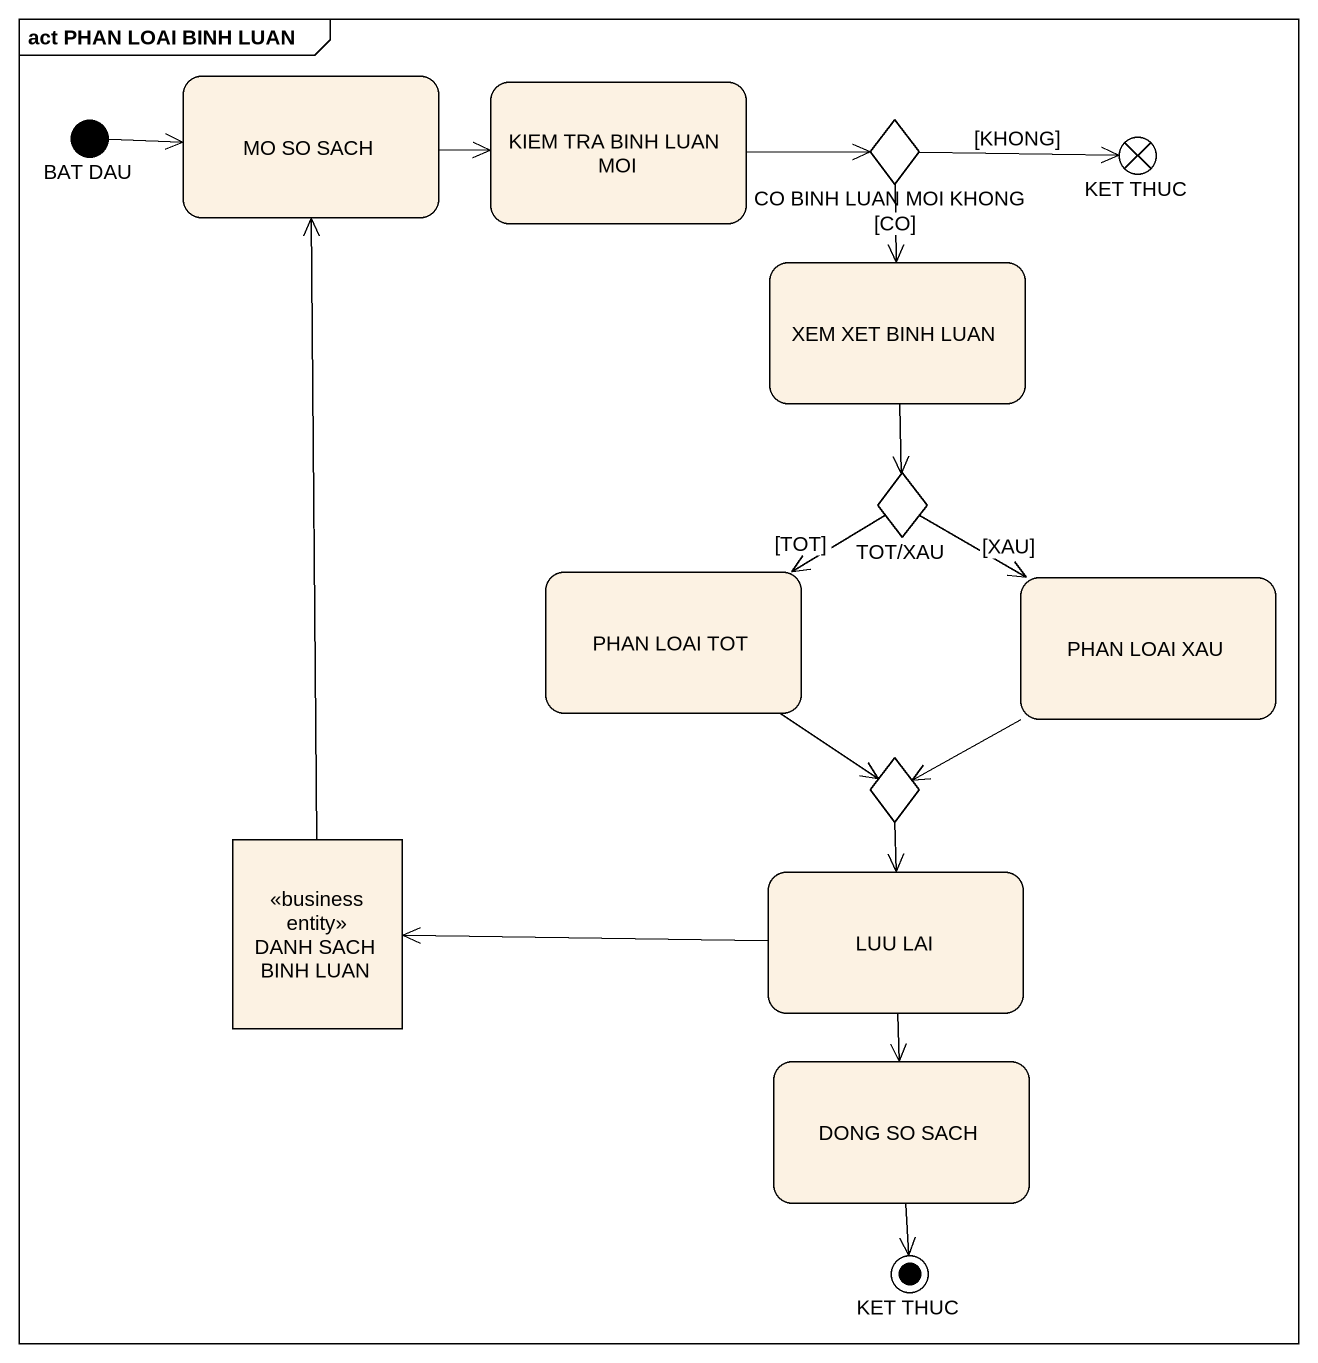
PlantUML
@startuml
mainframe act PHAN LOAI BINH LUAN
hide empty description
state "MO SO SACH" as MO_SO_SACH
state "KIEM TRA BINH LUAN MOI" as KIEM_TRA_BINH_LUAN_MOI
state "BAT DAU" as BAT_DAU <<start>>
state "CO BINH LUAN MOI KHONG" as CO_BINH_LUAN_MOI_KHONG <<choice>>
state "KET THUC" as KET_THUC <<end>>
state "XEM XET BINH LUAN" as XEM_XET_BINH_LUAN
state "TOT/XAU" as TOT_XAU <<choice>>
state "PHAN LOAI TOT" as PHAN_LOAI_TOT
state "PHAN LOAI XAU" as PHAN_LOAI_XAU
state choice1 <<choice>>
state "DANH SACH BINH LUAN" as DANH_SACH_BINH_LUAN <<business entity>>
state "LUU LAI" as LUU_LAI
state "DONG SO SACH" as DONG_SO_SACH
state "KET THUC" as KET_THUC_2 <<end>>
MO_SO_SACH -right-> KIEM_TRA_BINH_LUAN_MOI
KIEM_TRA_BINH_LUAN_MOI -right-> CO_BINH_LUAN_MOI_KHONG
BAT_DAU -right-> MO_SO_SACH
CO_BINH_LUAN_MOI_KHONG -right-> KET_THUC : [KHONG]
CO_BINH_LUAN_MOI_KHONG --> XEM_XET_BINH_LUAN : [CO]
XEM_XET_BINH_LUAN --> TOT_XAU
TOT_XAU --> PHAN_LOAI_TOT : [TOT]
TOT_XAU -right-> PHAN_LOAI_XAU : [XAU]
PHAN_LOAI_TOT --> choice1
PHAN_LOAI_XAU -left-> choice1
choice1 --> LUU_LAI
DANH_SACH_BINH_LUAN -up-> MO_SO_SACH
LUU_LAI -left-> DANH_SACH_BINH_LUAN
LUU_LAI --> DONG_SO_SACH
DONG_SO_SACH --> KET_THUC_2
@enduml
